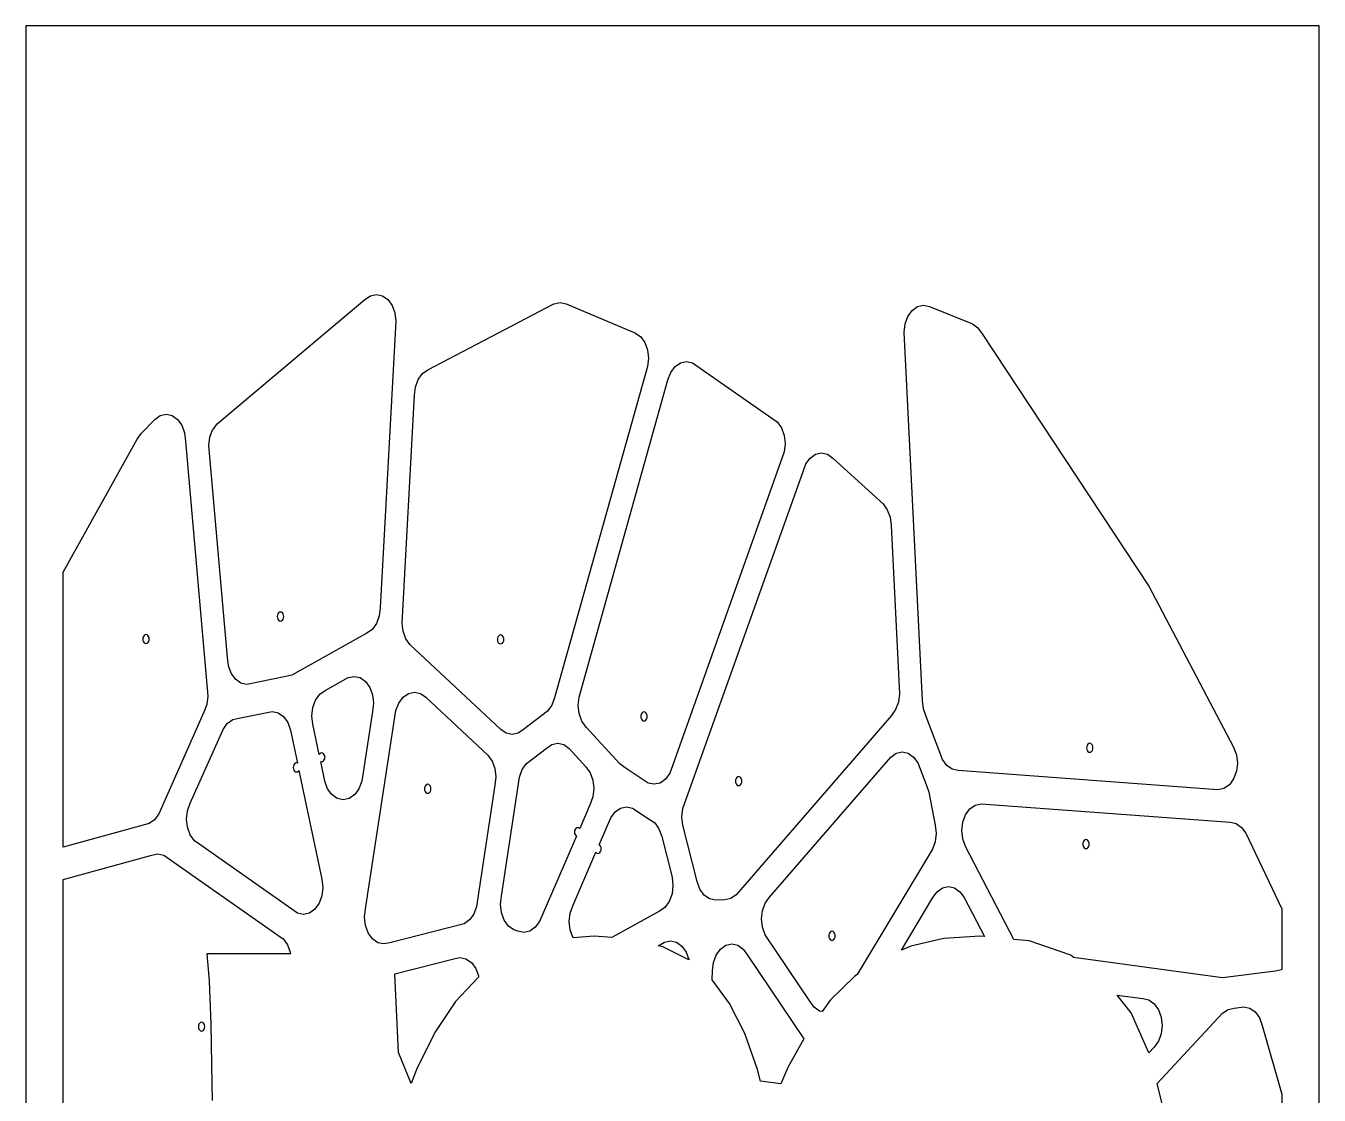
# Model space of a CAD drawing. Header units: metres. Extents: x 5 to 4553, y 5 to 890.
# Drawn here: x 1701 to 2221, y 460 to 890 of the extents above; entities that cross this region are included whole.
import ezdxf

# ---------------------------------------------------------------- set-up
doc = ezdxf.new("R2010")
doc.units = ezdxf.units.M

msp = doc.modelspace()

# ---------------------------------------------------------------- linework, layer by layer
for p, q in [((2221, 890), (1701, 890)), ((1701, 890), (1701, 5)), ((2221, 5), (2221, 890)), ((1837.34, 779.949), (1839.51, 781.483)), ((1839.51, 781.483), (1841.92, 782.012)), ((1841.92, 782.012), (1844.33, 781.483)), ((1844.33, 781.483), (1846.51, 779.949)), ((1777.86, 729.99), (1837.34, 779.949)), ((1846.51, 779.949), (1848.23, 777.56)), ((1848.23, 777.56), (1849.34, 774.549)), ((1862.67, 751.707), (1913.33, 778.152)), ((1913.33, 778.152), (1913.45, 778.196)), ((1913.45, 778.196), (1915.86, 778.725)), ((1915.86, 778.725), (1918.27, 778.196)), ((1918.27, 778.196), (1945.91, 766.608)), ((2055.65, 773.165), (2057.38, 775.554)), ((2057.38, 775.554), (2059.55, 777.088)), ((2059.55, 777.088), (2061.96, 777.617)), ((2061.96, 777.617), (2064.37, 777.088)), ((2064.37, 777.088), (2081.58, 770.133)), ((1849.72, 771.212), (1843.5, 656.034)), ((1849.34, 774.549), (1849.72, 771.212)), ((2054.16, 766.817), (2054.54, 770.154)), ((2054.54, 770.154), (2055.65, 773.165)), ((2081.58, 770.133), (2083.75, 768.599)), ((1945.91, 766.608), (1948.09, 765.074)), ((1948.09, 765.074), (1949.81, 762.685)), ((2061.5, 618.68), (2054.16, 766.817)), ((2083.75, 768.599), (2085.48, 766.21)), ((2085.48, 766.21), (2152.5, 664.723)), ((1949.81, 762.685), (1950.92, 759.674)), ((1950.92, 759.674), (1951.3, 756.337)), ((1951.3, 756.337), (1950.92, 752.999)), ((1962.03, 752.993), (1964.2, 754.527)), ((1964.2, 754.527), (1966.61, 755.056)), ((1966.61, 755.056), (1969.02, 754.527)), ((1969.02, 754.527), (2000.95, 732.26)), ((1858.77, 747.784), (1860.5, 750.173)), ((1860.5, 750.173), (1862.67, 751.707)), ((1950.92, 752.999), (1913.59, 619.839)), ((1959.19, 747.593), (1960.3, 750.604)), ((1960.3, 750.604), (1962.03, 752.993)), ((1857.28, 741.436), (1857.67, 744.773)), ((1857.67, 744.773), (1858.77, 747.784)), ((1923.46, 620.107), (1959.19, 747.593)), ((1852.33, 649.858), (1857.28, 741.436)), ((1752.79, 731.768), (1754.96, 733.302)), ((1754.96, 733.302), (1757.37, 733.831)), ((1757.37, 733.831), (1759.79, 733.302)), ((1759.79, 733.302), (1761.96, 731.768)), ((1747.54, 726.21), (1752.79, 731.768)), ((1761.96, 731.768), (1763.69, 729.379)), ((1763.69, 729.379), (1764.79, 726.368)), ((1776.14, 727.601), (1777.86, 729.99)), ((2000.95, 732.26), (2003.12, 730.726)), ((2003.12, 730.726), (2004.85, 728.337)), ((2004.85, 728.337), (2005.95, 725.326)), ((1716, 670.289), (1745.81, 723.821)), ((1745.81, 723.821), (1747.54, 726.21)), ((1764.79, 726.368), (1765.17, 723.031)), ((1765.17, 723.031), (1774.11, 620.403)), ((1774.61, 721.2), (1774.99, 724.538)), ((1774.99, 724.538), (1776.1, 727.548)), ((1776.1, 727.548), (1776.14, 727.601)), ((2005.95, 725.326), (2006.33, 721.989)), ((1782.03, 635.989), (1774.61, 721.2)), ((2005.95, 718.651), (1960.99, 592.457)), ((2006.33, 721.989), (2005.95, 718.651)), ((2016.32, 716.212), (2018.5, 717.746)), ((2018.5, 717.746), (2020.91, 718.274)), ((2020.91, 718.274), (2023.32, 717.746)), ((2023.32, 717.746), (2025.49, 716.212)), ((2013.49, 710.812), (2014.6, 713.822)), ((2014.6, 713.822), (2016.32, 716.212)), ((2025.49, 716.212), (2045.64, 697.764)), ((1965.18, 575.233), (2013.49, 710.812)), ((2045.64, 697.764), (2047.37, 695.375)), ((2047.37, 695.375), (2048.47, 692.364)), ((2048.47, 692.364), (2048.86, 689.027)), ((2048.86, 689.027), (2052.21, 621.436)), ((1716, 559.755), (1716, 670.289)), ((2152.5, 664.723), (2186.63, 599.916)), ((1843.5, 656.034), (1843.12, 652.696)), ((1802.17, 653.005), (1802.1, 652.448)), ((1802.1, 652.448), (1802.17, 651.892)), ((1802.35, 653.506), (1802.17, 653.005)), ((1802.17, 651.892), (1802.35, 651.39)), ((1802.64, 653.904), (1802.35, 653.506)), ((1802.35, 651.39), (1802.64, 650.992)), ((1803, 654.16), (1802.64, 653.904)), ((1802.64, 650.992), (1803, 650.736)), ((1803.4, 654.248), (1803, 654.16)), ((1803, 650.736), (1803.4, 650.648)), ((1803.8, 654.16), (1803.4, 654.248)), ((1803.4, 650.648), (1803.8, 650.736)), ((1804.17, 653.904), (1803.8, 654.16)), ((1803.8, 650.736), (1804.17, 650.992)), ((1804.45, 653.506), (1804.17, 653.904)), ((1804.17, 650.992), (1804.45, 651.39)), ((1804.64, 653.005), (1804.45, 653.506)), ((1804.45, 651.39), (1804.64, 651.892)), ((1804.7, 652.448), (1804.64, 653.005)), ((1804.64, 651.892), (1804.7, 652.448)), ((1843.12, 652.696), (1842.01, 649.686)), ((1748.54, 644.874), (1748.25, 644.476)), ((1748.9, 645.129), (1748.54, 644.874)), ((1749.3, 645.218), (1748.9, 645.129)), ((1749.71, 645.129), (1749.3, 645.218)), ((1750.07, 644.874), (1749.71, 645.129)), ((1750.36, 644.476), (1750.07, 644.874)), ((1838.11, 645.762), (1807.99, 628.921)), ((1840.28, 647.296), (1838.11, 645.762)), ((1842.01, 649.686), (1840.28, 647.296)), ((1852.72, 646.52), (1852.33, 649.858)), ((1853.82, 643.51), (1852.72, 646.52)), ((1891.48, 644.993), (1891.12, 644.737)), ((1891.88, 645.081), (1891.48, 644.993)), ((1892.28, 644.993), (1891.88, 645.081)), ((1892.65, 644.737), (1892.28, 644.993)), ((1748.07, 643.974), (1748, 643.418)), ((1748, 643.418), (1748.07, 642.861)), ((1748.25, 644.476), (1748.07, 643.974)), ((1748.07, 642.861), (1748.25, 642.36)), ((1748.25, 642.36), (1748.54, 641.961)), ((1748.54, 641.961), (1748.9, 641.706)), ((1748.9, 641.706), (1749.3, 641.618)), ((1749.3, 641.618), (1749.71, 641.706)), ((1749.71, 641.706), (1750.07, 641.961)), ((1750.07, 641.961), (1750.36, 642.36)), ((1750.54, 643.974), (1750.36, 644.476)), ((1750.36, 642.36), (1750.54, 642.861)), ((1750.6, 643.418), (1750.54, 643.974)), ((1750.54, 642.861), (1750.6, 643.418)), ((1855.55, 641.12), (1853.82, 643.51)), ((1891.98, 607.062), (1855.55, 641.12)), ((1890.64, 643.837), (1890.58, 643.281)), ((1890.58, 643.281), (1890.64, 642.724)), ((1890.83, 644.339), (1890.64, 643.837)), ((1890.64, 642.724), (1890.83, 642.223)), ((1891.12, 644.737), (1890.83, 644.339)), ((1890.83, 642.223), (1891.12, 641.824)), ((1891.12, 641.824), (1891.48, 641.569)), ((1891.48, 641.569), (1891.88, 641.481)), ((1891.88, 641.481), (1892.28, 641.569)), ((1892.28, 641.569), (1892.65, 641.824)), ((1892.93, 644.339), (1892.65, 644.737)), ((1892.65, 641.824), (1892.93, 642.223)), ((1893.12, 643.837), (1892.93, 644.339)), ((1892.93, 642.223), (1893.12, 642.724)), ((1893.18, 643.281), (1893.12, 643.837)), ((1893.12, 642.724), (1893.18, 643.281)), ((1782.41, 632.651), (1782.03, 635.989)), ((1783.52, 629.641), (1782.41, 632.651)), ((1785.25, 627.251), (1783.52, 629.641)), ((1787.42, 625.717), (1785.25, 627.251)), ((1789.83, 625.189), (1787.42, 625.717)), ((1805.58, 628.392), (1789.83, 625.189)), ((1807.99, 628.921), (1805.58, 628.392)), ((1821.4, 622.774), (1830.55, 627.89)), ((1830.55, 627.89), (1832.96, 628.418)), ((1832.96, 628.418), (1835.37, 627.89)), ((1835.37, 627.89), (1837.54, 626.356)), ((1837.54, 626.356), (1839.27, 623.966)), ((1774.11, 620.403), (1773.73, 617.065)), ((1816.39, 615.84), (1817.5, 618.851)), ((1817.5, 618.851), (1819.23, 621.24)), ((1819.23, 621.24), (1821.4, 622.774)), ((1839.27, 623.966), (1840.38, 620.956)), ((1840.38, 620.956), (1840.76, 617.618)), ((1850.93, 617.643), (1852.66, 620.032)), ((1852.66, 620.032), (1854.83, 621.566)), ((1854.83, 621.566), (1857.24, 622.095)), ((1857.24, 622.095), (1859.65, 621.566)), ((1859.65, 621.566), (1861.83, 620.032)), ((1861.83, 620.032), (1886.73, 596.75)), ((1913.59, 619.839), (1912.49, 616.828)), ((1923.08, 616.77), (1923.46, 620.107)), ((2052.21, 621.436), (2051.82, 618.099)), ((1772.62, 614.055), (1754.43, 573.171)), ((1773.73, 617.065), (1772.62, 614.055)), ((1786.58, 611.561), (1799.98, 614.286)), ((1799.98, 614.286), (1802.39, 613.758)), ((1802.39, 613.758), (1804.57, 612.224)), ((1816.01, 612.503), (1816.39, 615.84)), ((1840.38, 614.281), (1836.04, 586.249)), ((1837.5, 534.923), (1849.82, 614.632)), ((1840.76, 617.618), (1840.38, 614.281)), ((1849.82, 614.632), (1850.93, 617.643)), ((1910.76, 614.439), (1901.15, 607.062)), ((1912.49, 616.828), (1910.76, 614.439)), ((1923.46, 613.433), (1923.08, 616.77)), ((1948.79, 613.747), (1948.5, 613.348)), ((1949.15, 614.002), (1948.79, 613.747)), ((1949.55, 614.09), (1949.15, 614.002)), ((1949.95, 614.002), (1949.55, 614.09)), ((1950.32, 613.747), (1949.95, 614.002)), ((1950.6, 613.348), (1950.32, 613.747)), ((2050.72, 615.088), (2048.99, 612.699)), ((2051.82, 618.099), (2050.72, 615.088)), ((2061.88, 615.342), (2061.5, 618.68)), ((2062.99, 612.332), (2061.88, 615.342)), ((1780.27, 607.109), (1782, 609.498)), ((1782, 609.498), (1784.17, 611.032)), ((1784.17, 611.032), (1786.58, 611.561)), ((1804.57, 612.224), (1806.29, 609.834)), ((1806.29, 609.834), (1807.4, 606.824)), ((1816.39, 609.166), (1816.01, 612.503)), ((1818.94, 597.022), (1816.39, 609.166)), ((1924.57, 610.422), (1923.46, 613.433)), ((1926.29, 608.033), (1924.57, 610.422)), ((1948.32, 612.847), (1948.25, 612.29)), ((1948.25, 612.29), (1948.32, 611.734)), ((1948.5, 613.348), (1948.32, 612.847)), ((1948.32, 611.734), (1948.5, 611.232)), ((1948.5, 611.232), (1948.79, 610.834)), ((1948.79, 610.834), (1949.15, 610.578)), ((1949.15, 610.578), (1949.55, 610.49)), ((1949.55, 610.49), (1949.95, 610.578)), ((1949.95, 610.578), (1950.32, 610.834)), ((1950.32, 610.834), (1950.6, 611.232)), ((1950.79, 612.847), (1950.6, 613.348)), ((1950.6, 611.232), (1950.79, 611.734)), ((1950.85, 612.29), (1950.79, 612.847)), ((1950.79, 611.734), (1950.85, 612.29)), ((2048.99, 612.699), (1986.66, 540.605)), ((2069.6, 594.972), (2062.99, 612.332)), ((1767.05, 577.396), (1780.27, 607.109)), ((1807.4, 606.824), (1810.2, 593.513)), ((1894.15, 605.528), (1891.98, 607.062)), ((1896.56, 605), (1894.15, 605.528)), ((1898.97, 605.528), (1896.56, 605)), ((1901.15, 607.062), (1898.97, 605.528)), ((1939.77, 593.204), (1926.29, 608.033)), ((1902.28, 593.34), (1910.26, 599.464)), ((1910.26, 599.464), (1912.43, 600.998)), ((1912.43, 600.998), (1914.84, 601.527)), ((1914.84, 601.527), (1917.25, 600.998)), ((1917.25, 600.998), (1919.43, 599.464)), ((1919.43, 599.464), (1926.18, 592.038)), ((2050.94, 597.494), (2053.35, 598.023)), ((2053.35, 598.023), (2055.76, 597.494)), ((2127.53, 600.247), (2127.46, 599.691)), ((2127.46, 599.691), (2127.53, 599.134)), ((2127.71, 600.749), (2127.53, 600.247)), ((2127.53, 599.134), (2127.71, 598.633)), ((2128, 601.147), (2127.71, 600.749)), ((2127.71, 598.633), (2128, 598.234)), ((2128.36, 601.403), (2128, 601.147)), ((2128, 598.234), (2128.36, 597.979)), ((2128.76, 601.491), (2128.36, 601.403)), ((2129.17, 601.403), (2128.76, 601.491)), ((2129.53, 601.147), (2129.17, 601.403)), ((2129.17, 597.979), (2129.53, 598.234)), ((2129.82, 600.749), (2129.53, 601.147)), ((2129.53, 598.234), (2129.82, 598.633)), ((2130, 600.247), (2129.82, 600.749)), ((2129.82, 598.633), (2130, 599.134)), ((2130.06, 599.691), (2130, 600.247)), ((2130, 599.134), (2130.06, 599.691)), ((2186.63, 599.916), (2187.74, 596.905)), ((1808.79, 592.849), (1808.6, 592.348)), ((1809.07, 593.248), (1808.79, 592.849)), ((1809.44, 593.503), (1809.07, 593.248)), ((1809.84, 593.591), (1809.44, 593.503)), ((1810.2, 593.513), (1809.84, 593.591)), ((1819.15, 597.304), (1818.94, 597.022)), ((1819.51, 597.559), (1819.15, 597.304)), ((1819.91, 597.647), (1819.51, 597.559)), ((1821.21, 586.249), (1819.55, 594.126)), ((1819.55, 594.126), (1819.91, 594.047)), ((1820.31, 597.559), (1819.91, 597.647)), ((1819.91, 594.047), (1820.31, 594.135)), ((1820.68, 597.304), (1820.31, 597.559)), ((1820.31, 594.135), (1820.68, 594.391)), ((1820.96, 596.905), (1820.68, 597.304)), ((1820.68, 594.391), (1820.96, 594.789)), ((1821.15, 596.404), (1820.96, 596.905)), ((1820.96, 594.789), (1821.15, 595.291)), ((1821.21, 595.847), (1821.15, 596.404)), ((1821.15, 595.291), (1821.21, 595.847)), ((1886.73, 596.75), (1888.45, 594.361)), ((1888.45, 594.361), (1889.56, 591.35)), ((1900.55, 590.951), (1902.28, 593.34)), ((1941.94, 591.67), (1939.77, 593.204)), ((2000.02, 539.577), (2048.77, 595.96)), ((2048.77, 595.96), (2050.94, 597.494)), ((2055.76, 597.494), (2057.94, 595.96)), ((2057.94, 595.96), (2059.66, 593.571)), ((2059.66, 593.571), (2062.97, 584.886)), ((2071.32, 592.583), (2069.6, 594.972)), ((2128.36, 597.979), (2128.76, 597.891)), ((2128.76, 597.891), (2129.17, 597.979)), ((2187.74, 596.905), (2188.12, 593.568)), ((2188.12, 593.568), (2187.74, 590.23)), ((1808.6, 592.348), (1808.54, 591.791)), ((1808.54, 591.791), (1808.6, 591.235)), ((1808.6, 591.235), (1808.79, 590.733)), ((1808.79, 590.733), (1809.07, 590.335)), ((1809.07, 590.335), (1809.44, 590.079)), ((1809.44, 590.079), (1809.84, 589.991)), ((1809.84, 589.991), (1810.24, 590.079)), ((1810.24, 590.079), (1810.6, 590.335)), ((1810.6, 590.335), (1810.81, 590.616)), ((1810.81, 590.616), (1820, 546.847)), ((1889.56, 591.35), (1889.94, 588.013)), ((1889.94, 588.013), (1889.56, 584.675)), ((1892.25, 540.081), (1899.44, 587.94)), ((1899.44, 587.94), (1900.55, 590.951)), ((1926.18, 592.038), (1927.9, 589.649)), ((1927.9, 589.649), (1929.01, 586.638)), ((1951.16, 585.523), (1941.94, 591.67)), ((1959.88, 589.447), (1958.16, 587.057)), ((1960.99, 592.457), (1959.88, 589.447)), ((1986.86, 587.74), (1986.57, 587.342)), ((1987.22, 587.996), (1986.86, 587.74)), ((1987.62, 588.084), (1987.22, 587.996)), ((1988.02, 587.996), (1987.62, 588.084)), ((1988.39, 587.74), (1988.02, 587.996)), ((1988.67, 587.342), (1988.39, 587.74)), ((2073.5, 591.049), (2071.32, 592.583)), ((2075.91, 590.52), (2073.5, 591.049)), ((2180.32, 582.768), (2075.91, 590.52)), ((2187.74, 590.23), (2186.63, 587.219)), ((1822.32, 583.238), (1821.21, 586.249)), ((1824.04, 580.849), (1822.32, 583.238)), ((1834.94, 583.238), (1833.21, 580.849)), ((1836.04, 586.249), (1834.94, 583.238)), ((1861.34, 583.755), (1861.28, 583.198)), ((1861.28, 583.198), (1861.34, 582.642)), ((1861.53, 584.256), (1861.34, 583.755)), ((1861.34, 582.642), (1861.53, 582.14)), ((1861.82, 584.655), (1861.53, 584.256)), ((1862.18, 584.91), (1861.82, 584.655)), ((1862.58, 584.998), (1862.18, 584.91)), ((1862.98, 584.91), (1862.58, 584.998)), ((1863.34, 584.655), (1862.98, 584.91)), ((1863.63, 584.256), (1863.34, 584.655)), ((1863.82, 583.755), (1863.63, 584.256)), ((1863.63, 582.14), (1863.82, 582.642)), ((1863.88, 583.198), (1863.82, 583.755)), ((1863.82, 582.642), (1863.88, 583.198)), ((1889.56, 584.675), (1882.22, 535.855)), ((1929.01, 586.638), (1929.39, 583.301)), ((1929.39, 583.301), (1929.01, 579.963)), ((1953.57, 584.995), (1951.16, 585.523)), ((1955.98, 585.523), (1953.57, 584.995)), ((1958.16, 587.057), (1955.98, 585.523)), ((1986.39, 586.84), (1986.32, 586.284)), ((1986.32, 586.284), (1986.39, 585.728)), ((1986.57, 587.342), (1986.39, 586.84)), ((1986.39, 585.728), (1986.57, 585.226)), ((1986.57, 585.226), (1986.86, 584.828)), ((1986.86, 584.828), (1987.22, 584.572)), ((1987.22, 584.572), (1987.62, 584.484)), ((1987.62, 584.484), (1988.02, 584.572)), ((1988.02, 584.572), (1988.39, 584.828)), ((1988.39, 584.828), (1988.67, 585.226)), ((1988.86, 586.84), (1988.67, 587.342)), ((1988.67, 585.226), (1988.86, 585.728)), ((1988.92, 586.284), (1988.86, 586.84)), ((1988.86, 585.728), (1988.92, 586.284)), ((2062.97, 584.886), (2064.08, 581.875)), ((2182.73, 583.296), (2180.32, 582.768)), ((2184.91, 584.83), (2182.73, 583.296)), ((2186.63, 587.219), (2184.91, 584.83)), ((1765.95, 574.385), (1767.05, 577.396)), ((1826.22, 579.315), (1824.04, 580.849)), ((1828.63, 578.786), (1826.22, 579.315)), ((1831.04, 579.315), (1828.63, 578.786)), ((1833.21, 580.849), (1831.04, 579.315)), ((1861.53, 582.14), (1861.82, 581.742)), ((1861.82, 581.742), (1862.18, 581.487)), ((1862.18, 581.487), (1862.58, 581.398)), ((1862.58, 581.398), (1862.98, 581.487)), ((1862.98, 581.487), (1863.34, 581.742)), ((1863.34, 581.742), (1863.63, 582.14)), ((1929.01, 579.963), (1927.9, 576.953)), ((2064.08, 581.875), (2066.59, 568.556)), ((1754.43, 573.171), (1752.71, 570.782)), ((1765.56, 571.048), (1765.95, 574.385)), ((1927.9, 576.953), (1923.68, 567.209)), ((1936.24, 571.534), (1937.96, 573.924)), ((1937.96, 573.924), (1940.14, 575.458)), ((1940.14, 575.458), (1942.55, 575.986)), ((1942.55, 575.986), (1944.96, 575.458)), ((1944.96, 575.458), (1951.67, 570.986)), ((1964.8, 571.895), (1965.18, 575.233)), ((2077.73, 569.722), (2078.84, 572.733)), ((2078.84, 572.733), (2080.56, 575.122)), ((2080.56, 575.122), (2082.74, 576.656)), ((2082.74, 576.656), (2085.15, 577.185)), ((2085.15, 577.185), (2185.23, 569.754)), ((1750.53, 569.248), (1716, 559.755)), ((1752.71, 570.782), (1750.53, 569.248)), ((1765.95, 567.71), (1765.56, 571.048)), ((1767.05, 564.7), (1765.95, 567.71)), ((1921.82, 566.875), (1921.64, 566.373)), ((1922.11, 567.273), (1921.82, 566.875)), ((1922.47, 567.529), (1922.11, 567.273)), ((1922.87, 567.617), (1922.47, 567.529)), ((1923.28, 567.529), (1922.87, 567.617)), ((1923.64, 567.273), (1923.28, 567.529)), ((1923.68, 567.209), (1923.64, 567.273)), ((1931.54, 560.683), (1936.24, 571.534)), ((1951.67, 570.986), (1953.84, 569.452)), ((1953.84, 569.452), (1955.57, 567.063)), ((1955.57, 567.063), (1956.67, 564.052)), ((1965.18, 568.558), (1964.8, 571.895)), ((1970.88, 545.857), (1965.18, 568.558)), ((2066.59, 568.556), (2066.97, 565.218)), ((2077.35, 566.385), (2077.73, 569.722)), ((2185.23, 569.754), (2187.64, 569.225)), ((2187.64, 569.225), (2189.82, 567.691)), ((2189.82, 567.691), (2191.54, 565.302)), ((1768.78, 562.31), (1767.05, 564.7)), ((1770.95, 560.776), (1768.78, 562.31)), ((1922.37, 564.176), (1907.53, 529.877)), ((1921.64, 566.373), (1921.57, 565.817)), ((1921.57, 565.817), (1921.64, 565.261)), ((1921.64, 565.261), (1921.82, 564.759)), ((1921.82, 564.759), (1922.11, 564.361)), ((1922.11, 564.361), (1922.37, 564.176)), ((1956.67, 564.052), (1960.8, 547.602)), ((2066.59, 561.881), (2065.48, 558.87)), ((2066.97, 565.218), (2066.59, 561.881)), ((2077.73, 563.048), (2077.35, 566.385)), ((2078.84, 560.037), (2077.73, 563.048)), ((2126.21, 562.021), (2126.03, 561.519)), ((2126.5, 562.419), (2126.21, 562.021)), ((2126.86, 562.674), (2126.5, 562.419)), ((2127.26, 562.763), (2126.86, 562.674)), ((2127.67, 562.674), (2127.26, 562.763)), ((2128.03, 562.419), (2127.67, 562.674)), ((2128.32, 562.021), (2128.03, 562.419)), ((2128.5, 561.519), (2128.32, 562.021)), ((2191.54, 565.302), (2206, 534.862)), ((1716, 546.756), (1751.62, 556.548)), ((1751.62, 556.548), (1754.03, 557.076)), ((1754.03, 557.076), (1756.44, 556.548)), ((1756.44, 556.548), (1802.26, 524.371)), ((1810.17, 533.238), (1770.95, 560.776)), ((1920.93, 536.179), (1930.23, 557.65)), ((1930.23, 557.65), (1930.27, 557.587)), ((1930.27, 557.587), (1930.64, 557.331)), ((1930.64, 557.331), (1931.04, 557.243)), ((1931.04, 557.243), (1931.44, 557.331)), ((1931.44, 557.331), (1931.8, 557.587)), ((1931.8, 560.499), (1931.54, 560.683)), ((1932.09, 560.101), (1931.8, 560.499)), ((1931.8, 557.587), (1932.09, 557.985)), ((1932.27, 559.599), (1932.09, 560.101)), ((1932.09, 557.985), (1932.27, 558.487)), ((1932.34, 559.043), (1932.27, 559.599)), ((1932.27, 558.487), (1932.34, 559.043)), ((2065.48, 558.87), (2035.26, 508.476)), ((2098.18, 522.636), (2078.84, 560.037)), ((2126.03, 561.519), (2125.96, 560.963)), ((2125.96, 560.963), (2126.03, 560.406)), ((2126.03, 560.406), (2126.21, 559.905)), ((2126.21, 559.905), (2126.5, 559.506)), ((2126.5, 559.506), (2126.86, 559.251)), ((2126.86, 559.251), (2127.26, 559.163)), ((2127.26, 559.163), (2127.67, 559.251)), ((2127.67, 559.251), (2128.03, 559.506)), ((2128.03, 559.506), (2128.32, 559.905)), ((2128.32, 559.905), (2128.5, 560.406)), ((2128.56, 560.963), (2128.5, 561.519)), ((2128.5, 560.406), (2128.56, 560.963)), ((1716, 435.914), (1716, 546.756)), ((1820, 546.847), (1820.38, 543.509)), ((1960.8, 547.602), (1961.19, 544.264)), ((1820.38, 543.509), (1820, 540.172)), ((1960.8, 540.927), (1959.7, 537.916)), ((1961.19, 544.264), (1960.8, 540.927)), ((1971.99, 542.847), (1970.88, 545.857)), ((1973.71, 540.457), (1971.99, 542.847)), ((2065.69, 539.422), (2067.41, 541.811)), ((2067.41, 541.811), (2069.59, 543.345)), ((2069.59, 543.345), (2072, 543.874)), ((2072, 543.874), (2074.41, 543.345)), ((2074.41, 543.345), (2076.58, 541.811)), ((2076.58, 541.811), (2078.31, 539.422)), ((1818.89, 537.161), (1817.16, 534.772)), ((1820, 540.172), (1818.89, 537.161)), ((1882.22, 535.855), (1881.11, 532.844)), ((1891.86, 536.744), (1892.25, 540.081)), ((1892.25, 533.406), (1891.86, 536.744)), ((1919.83, 533.168), (1920.93, 536.179)), ((1959.7, 537.916), (1957.97, 535.527)), ((1975.89, 538.923), (1973.71, 540.457)), ((1978.3, 538.395), (1975.89, 538.923)), ((1982.07, 538.542), (1978.3, 538.395)), ((1984.48, 539.071), (1982.07, 538.542)), ((1986.66, 540.605), (1984.48, 539.071)), ((1997.18, 534.177), (1998.29, 537.188)), ((1998.29, 537.188), (2000.02, 539.577)), ((2053.03, 518.313), (2065.69, 539.422)), ((2078.31, 539.422), (2086.39, 523.793)), ((1812.58, 532.709), (1810.17, 533.238)), ((1814.99, 533.238), (1812.58, 532.709)), ((1817.16, 534.772), (1814.99, 533.238)), ((1837.12, 531.586), (1837.5, 534.923)), ((1837.5, 528.249), (1837.12, 531.586)), ((1879.39, 530.455), (1877.21, 528.921)), ((1881.11, 532.844), (1879.39, 530.455)), ((1893.35, 530.396), (1892.25, 533.406)), ((1919.44, 529.831), (1919.83, 533.168)), ((1955.8, 533.993), (1936.67, 523.431)), ((1957.97, 535.527), (1955.8, 533.993)), ((1996.8, 530.84), (1997.18, 534.177)), ((1997.18, 527.502), (1996.8, 530.84)), ((2206, 534.862), (2206, 510.488)), ((1838.61, 525.238), (1837.5, 528.249)), ((1840.33, 522.849), (1838.61, 525.238)), ((1877.21, 528.921), (1847.33, 521.315)), ((1895.08, 528.006), (1893.35, 530.396)), ((1897.25, 526.472), (1895.08, 528.006)), ((1898.8, 525.954), (1897.25, 526.472)), ((1901.22, 525.425), (1898.8, 525.954)), ((1903.63, 525.954), (1901.22, 525.425)), ((1905.8, 527.488), (1903.63, 525.954)), ((1907.53, 529.877), (1905.8, 527.488)), ((1919.83, 526.493), (1919.44, 529.831)), ((1920.93, 523.483), (1919.83, 526.493)), ((1998.29, 524.492), (1997.18, 527.502)), ((2024.38, 525.537), (2024.1, 525.139)), ((2024.75, 525.793), (2024.38, 525.537)), ((2025.15, 525.881), (2024.75, 525.793)), ((2025.55, 525.793), (2025.15, 525.881)), ((2025.91, 525.537), (2025.55, 525.793)), ((2026.2, 525.139), (2025.91, 525.537)), ((1802.26, 524.371), (1804.44, 522.837)), ((1804.44, 522.837), (1806.16, 520.448)), ((1806.16, 520.448), (1807.27, 517.437)), ((1842.51, 521.315), (1840.33, 522.849)), ((1844.92, 520.786), (1842.51, 521.315)), ((1847.33, 521.315), (1844.92, 520.786)), ((1921.06, 523.306), (1920.93, 523.483)), ((1929.44, 523.957), (1921.06, 523.306)), ((1936.67, 523.431), (1929.44, 523.957)), ((1955.28, 520.095), (1957.78, 521.474)), ((1957.07, 519.644), (1955.28, 520.095)), ((1957.78, 521.474), (1960.19, 522.002)), ((1960.19, 522.002), (1962.6, 521.474)), ((1962.6, 521.474), (1964.78, 519.94)), ((1980.29, 518.734), (1982.47, 520.268)), ((1982.47, 520.268), (1984.88, 520.797)), ((1984.88, 520.797), (1987.29, 520.268)), ((1987.29, 520.268), (1989.46, 518.734)), ((2016.2, 497.752), (1998.29, 524.492)), ((2023.91, 524.637), (2023.85, 524.081)), ((2023.85, 524.081), (2023.91, 523.525)), ((2024.1, 525.139), (2023.91, 524.637)), ((2023.91, 523.525), (2024.1, 523.023)), ((2024.1, 523.023), (2024.38, 522.625)), ((2024.38, 522.625), (2024.75, 522.369)), ((2024.75, 522.369), (2025.15, 522.281)), ((2025.15, 522.281), (2025.55, 522.369)), ((2025.55, 522.369), (2025.91, 522.625)), ((2025.91, 522.625), (2026.2, 523.023)), ((2026.38, 524.637), (2026.2, 525.139)), ((2026.2, 523.023), (2026.38, 523.525)), ((2026.45, 524.081), (2026.38, 524.637)), ((2026.38, 523.525), (2026.45, 524.081)), ((2070.1, 522.946), (2056.81, 519.913)), ((2084.71, 523.957), (2070.1, 522.946)), ((2086.39, 523.793), (2084.71, 523.957)), ((2104.42, 522.025), (2098.18, 522.636)), ((2121.11, 516.229), (2104.42, 522.025)), ((1807.35, 516.768), (1773.8, 516.768)), ((1773.8, 516.768), (1774.74, 505.918)), ((1807.27, 517.437), (1807.35, 516.768)), ((1849.3, 508.814), (1873.14, 514.881)), ((1873.14, 514.881), (1875.55, 515.41)), ((1875.55, 515.41), (1877.96, 514.881)), ((1877.96, 514.881), (1880.13, 513.347)), ((1967.63, 514.381), (1957.07, 519.644)), ((1964.78, 519.94), (1966.5, 517.55)), ((1966.5, 517.55), (1967.61, 514.54)), ((1977.46, 513.334), (1978.57, 516.345)), ((1978.57, 516.345), (1980.29, 518.734)), ((1989.46, 518.734), (1991.19, 516.345)), ((1991.19, 516.345), (2013.75, 482.663)), ((2056.81, 519.913), (2053.03, 518.313)), ((2122.26, 515.416), (2121.11, 516.229)), ((2182.12, 507.172), (2122.26, 515.416)), ((1880.13, 513.347), (1881.86, 510.958)), ((1881.86, 510.958), (1882.97, 507.947)), ((1967.61, 514.54), (1967.63, 514.381)), ((1976.98, 506.329), (1977.08, 509.997)), ((1977.08, 509.997), (1977.46, 513.334)), ((2203.43, 509.845), (2182.12, 507.172)), ((2205.84, 510.373), (2203.43, 509.845)), ((2206, 510.488), (2205.84, 510.373)), ((1774.74, 505.918), (1775.42, 488.463)), ((1850.79, 477.175), (1849.3, 508.814)), ((1882.71, 507.243), (1873.77, 497.639)), ((1883.02, 507.472), (1882.71, 507.243)), ((1882.97, 507.947), (1883.02, 507.472)), ((1983.97, 496.909), (1976.98, 506.329)), ((2034.21, 507.782), (2024.59, 498.325)), ((2035.26, 508.476), (2034.21, 507.782)), ((2145.46, 493.045), (2139.79, 500.233)), ((2139.79, 500.233), (2150.1, 498.812)), ((1873.77, 497.639), (1865.64, 485.542)), ((1990.14, 484.778), (1983.97, 496.909)), ((2017.93, 495.363), (2016.2, 497.752)), ((2020.1, 493.829), (2017.93, 495.363)), ((2024.59, 498.325), (2021.13, 493.604)), ((2150.1, 498.812), (2152.51, 498.284)), ((2152.51, 498.284), (2154.69, 496.75)), ((2154.69, 496.75), (2156.41, 494.36)), ((2156.41, 494.36), (2157.52, 491.35)), ((2182.2, 492.956), (2184.38, 494.49)), ((2184.38, 494.49), (2186.79, 495.018)), ((2186.79, 495.018), (2190.74, 495.514)), ((2190.74, 495.514), (2193.15, 494.985)), ((2193.15, 494.985), (2195.32, 493.451)), ((1770.89, 489.002), (1770.6, 488.604)), ((1771.25, 489.258), (1770.89, 489.002)), ((1771.65, 489.346), (1771.25, 489.258)), ((1772.05, 489.258), (1771.65, 489.346)), ((1772.42, 489.002), (1772.05, 489.258)), ((1772.7, 488.604), (1772.42, 489.002)), ((2021.13, 493.604), (2020.1, 493.829)), ((2152.54, 476.958), (2145.46, 493.045)), ((2155.94, 464.636), (2182.2, 492.956)), ((2157.52, 491.35), (2157.9, 488.012)), ((2195.32, 493.451), (2197.05, 491.062)), ((2197.05, 491.062), (2198.16, 488.051)), ((1770.42, 488.102), (1770.35, 487.546)), ((1770.35, 487.546), (1770.42, 486.99)), ((1770.6, 488.604), (1770.42, 488.102)), ((1770.42, 486.99), (1770.6, 486.488)), ((1770.6, 486.488), (1770.89, 486.09)), ((1770.89, 486.09), (1771.25, 485.834)), ((1771.25, 485.834), (1771.65, 485.746)), ((1771.65, 485.746), (1772.05, 485.834)), ((1772.05, 485.834), (1772.42, 486.09)), ((1772.42, 486.09), (1772.7, 486.488)), ((1772.89, 488.102), (1772.7, 488.604)), ((1772.7, 486.488), (1772.89, 486.99)), ((1772.95, 487.546), (1772.89, 488.102)), ((1772.89, 486.99), (1772.95, 487.546)), ((1775.42, 488.463), (1775.82, 464.403)), ((1865.64, 485.542), (1858.31, 470.951)), ((1995.2, 470.311), (1990.14, 484.778)), ((2157.52, 484.675), (2156.41, 481.664)), ((2157.9, 488.012), (2157.52, 484.675)), ((2198.16, 488.051), (2206, 460.395)), ((2013.75, 482.663), (2007.42, 471.187)), ((2154.69, 479.275), (2152.54, 476.958)), ((2156.41, 481.664), (2154.69, 479.275)), ((1855.91, 464.647), (1850.79, 477.175)), ((1858.31, 470.951), (1855.91, 464.647)), ((1996.32, 465.585), (1995.2, 470.311)), ((2007.42, 471.187), (2004.62, 464.612)), ((1775.82, 464.403), (1775.85, 457.821)), ((2004.62, 464.612), (1996.32, 465.585)), ((2159.21, 451.081), (2155.94, 464.636)), ((2206, 460.395), (2206, 402.898))]:
    msp.add_line(p, q)

doc.saveas('drawing.dxf')
